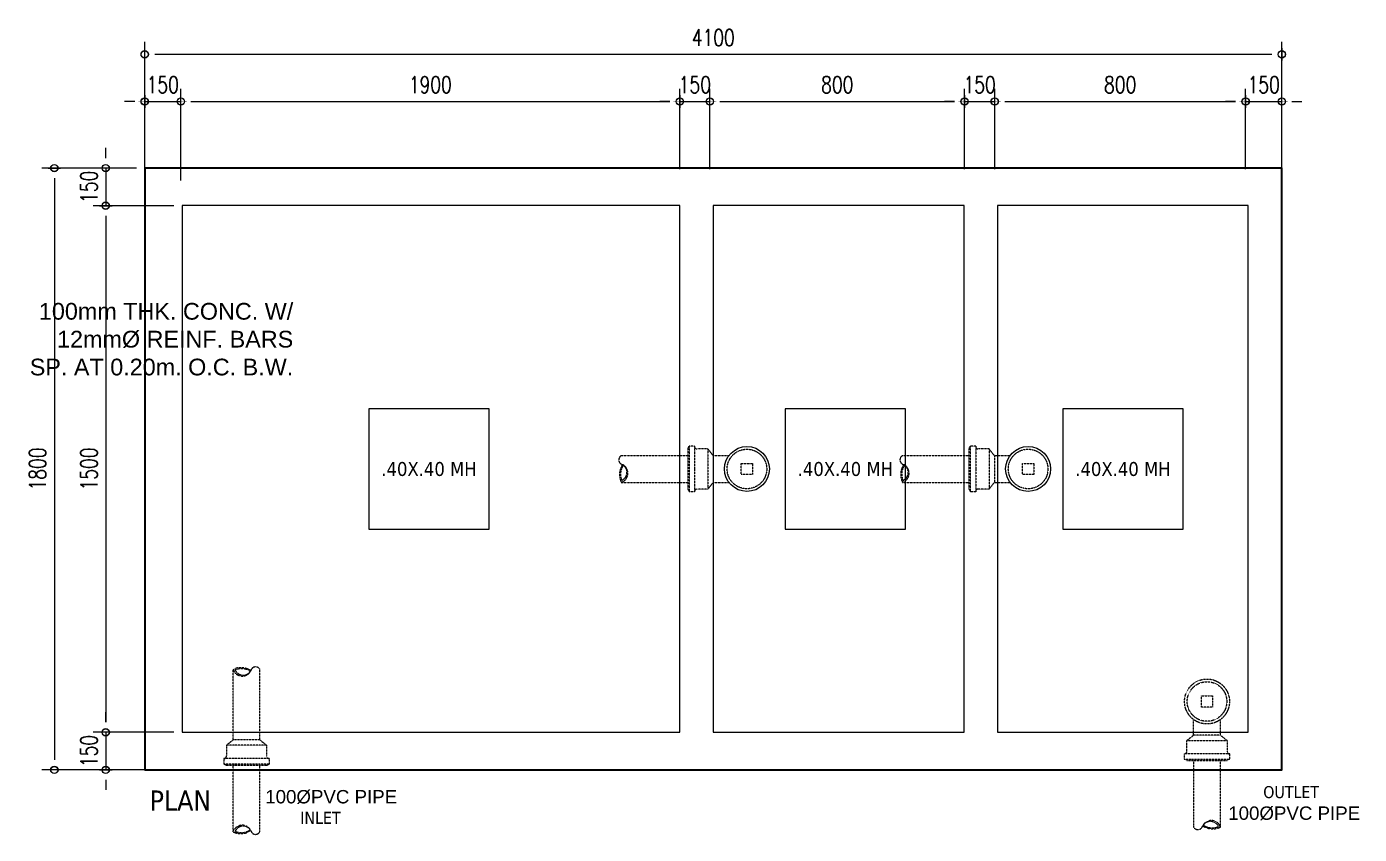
# Model space of a CAD drawing. Header units: millimetres. Extents: x 1634676 to 2610633, y -385676 to -37463.
# Drawn here: x 2141240 to 2145225, y -241433 to -239017 of the extents above; entities that cross this region are included whole.
import ezdxf
from ezdxf.enums import TextEntityAlignment as Align

# ---------------------------------------------------------------- set-up
doc = ezdxf.new("R2010")
doc.units = ezdxf.units.MM
doc.header["$MEASUREMENT"] = 0
doc.linetypes.add('DASHED2', pattern=[0.375, 0.25, -0.125])
doc.layers.get('0').update_dxf_attribs({"lineweight": 15})
doc.layers.get('Defpoints').update_dxf_attribs({"color": 250})
for name, color, linetype, lineweight in [('.15', 7, 'Continuous', 15), ('.2', 2, 'Continuous', 20), ('dimention', 8, 'Continuous', 9), ('hidden', 1, 'Continuous', 9), ('Line .3', 30, 'Continuous', 30), ('ST-ANNOT_A', 74, 'Continuous', 20), ('ST-DIM_E', 250, 'Continuous', 13)]:
    doc.layers.add(name, color=color, linetype=linetype, lineweight=lineweight)
doc.layers.add('TEXT', color=4, linetype='Continuous')
doc.styles.add('ARIAL', font='arial.ttf')
doc.styles.add('ST_TEXT', font='romans.shx', dxfattribs={"width": 0.75})
doc.styles.add('T30', font='romans.shx', dxfattribs={"height": 30})
doc.styles.add('tahoma .2', font='tahoma.ttf', dxfattribs={"height": 0.2})
doc.styles.add('tahoma .3', font='tahoma.ttf', dxfattribs={"height": 0.3})
doc.styles.add('tahoma 1.8', font='tahoma.ttf', dxfattribs={"height": 0.18})
doc.dimstyles.new('ST_D25', dxfattribs={"dimscale": 25, "dimtxt": 2, "dimasz": 1.2, "dimexe": 1.5, "dimexo": 1, "dimgap": 1, "dimtad": 1, "dimdec": 0, "dimzin": 1, "dimdsep": 46, "dimtxsty": 'ST_TEXT', "dimblk": 'OpenIndicator', "dimcen": 1, "dimclrd": 256, "dimclre": 256, "dimclrt": 7, "dimadec": 0, "dimazin": 0, "dimtfac": 1, "dimtdec": 0, "dimtix": 1, "dimtmove": 2, "dimatfit": 3, "dimldrblk": 'OPEN90', "dimfxl": 0.075, "dimlwd": -1, "dimlwe": -1, "dimarcsym": 0})

# ---------------------------------------------------------------- blocks, each defined once
blk = doc.blocks.new('OpenIndicator')
at = {"layer": 'ST-DIM_E'}
h = blk.add_hatch(color=255, dxfattribs=at)
h.paths.add_polyline_path([(0.35, 0), (0.36, 0, 0.414214), (0, 0.36), (0, 0.35, -0.414214)])
h.paths.add_polyline_path([(0, 0.35), (0, 0.36, 0.414214), (-0.36, 0), (-0.35, 0, -0.414214)])
h.paths.add_polyline_path([(0, -0.35), (0, -0.36, 0.414214), (0.36, 0), (0.35, 0, -0.414214)])
h.paths.add_polyline_path([(-0.35, 0), (-0.36, 0, 0.414214), (0, -0.36), (0, -0.35, -0.414214)])
at = {"layer": 'ST-DIM_E', "color": 255}
blk.add_line((0, 0.63), (0, -0.63), dxfattribs=at)
at = {"layer": 'ST-DIM_E', "color": 255, "const_width": 0.01}
blk.add_lwpolyline([(-0.63, 0), (0.63, 0)], dxfattribs=at)
at = {"layer": 'ST-DIM_E', "color": 255}
for radius in [0.365, 0.35]:
    blk.add_circle((0, 0), radius, dxfattribs=at)
blk = doc.blocks.new('*D1938')
at = {"layer": 'Defpoints', "color": 0, "linetype": 'Continuous', "ltscale": 3, "transparency": 16777216}
for p in [(2141700.8, -239241.1), (2141592.8, -239502.1), (2141700.8, -239502.1)]:
    blk.add_point(p, dxfattribs=at)
at = {"layer": 'ST-DIM_E', "ltscale": 3, "transparency": 16777216}
for p, q in [((2141592.8, -239477.1), (2141592.8, -239203.6)), ((2141700.8, -239477.1), (2141700.8, -239203.6)), ((2141562.8, -239241.1), (2141532.8, -239241.1)), ((2141592.8, -239241.1), (2141700.8, -239241.1)), ((2141730.8, -239241.1), (2141760.8, -239241.1))]:
    blk.add_line(p, q, dxfattribs=at)
at = {"layer": 'ST-DIM_E', "linetype": 'Continuous', "ltscale": 3, "transparency": 16777216, "xscale": 30, "yscale": 30, "zscale": 30}
blk.add_blockref('OpenIndicator', (2141592.8, -239241.1), dxfattribs=at)
at = {"layer": 'ST-DIM_E', "linetype": 'Continuous', "ltscale": 3, "transparency": 16777216, "xscale": 30, "yscale": 30, "zscale": 30, "rotation": 180}
blk.add_blockref('OpenIndicator', (2141700.8, -239241.1), dxfattribs=at)
at = {"layer": 'ST-DIM_E', "color": 7, "linetype": 'Continuous', "ltscale": 3, "transparency": 16777216, "insert": (2141646.8, -239191.1), "char_height": 50, "attachment_point": 5, "style": 'ST_TEXT'}
blk.add_mtext('150', dxfattribs=at)
blk = doc.blocks.new('_Open90')
at = {"color": 0, "linetype": 'ByBlock', "lineweight": -2}
for p, q in [((0, 0), (-1, 0)), ((-0.5, 0.5), (0, 0)), ((0, 0), (-0.5, -0.5))]:
    blk.add_line(p, q, dxfattribs=at)
blk = doc.blocks.new('*D1939')
at = {"layer": 'Defpoints', "color": 0, "linetype": 'Continuous', "ltscale": 3, "transparency": 16777216}
for p in [(2143192.8, -239241.1), (2141700.8, -239378.1), (2143192.8, -239468.1)]:
    blk.add_point(p, dxfattribs=at)
at = {"layer": 'ST-DIM_E', "ltscale": 3, "transparency": 16777216}
for p, q in [((2141700.8, -239353.1), (2141700.8, -239203.6)), ((2143192.8, -239443.1), (2143192.8, -239203.6)), ((2141730.8, -239241.1), (2143162.8, -239241.1))]:
    blk.add_line(p, q, dxfattribs=at)
at = {"layer": 'ST-DIM_E', "linetype": 'Continuous', "ltscale": 3, "transparency": 16777216, "xscale": 30, "yscale": 30, "zscale": 30, "rotation": 180}
blk.add_blockref('OpenIndicator', (2141700.8, -239241.1), dxfattribs=at)
at = {"layer": 'ST-DIM_E', "linetype": 'Continuous', "ltscale": 3, "transparency": 16777216, "xscale": 30, "yscale": 30, "zscale": 30}
blk.add_blockref('OpenIndicator', (2143192.8, -239241.1), dxfattribs=at)
at = {"layer": 'ST-DIM_E', "color": 7, "linetype": 'Continuous', "ltscale": 3, "transparency": 16777216, "insert": (2142446.8, -239191.1), "char_height": 50, "attachment_point": 5, "style": 'ST_TEXT'}
blk.add_mtext('1900', dxfattribs=at)
blk = doc.blocks.new('*D1940')
at = {"layer": 'Defpoints', "color": 0, "linetype": 'Continuous', "ltscale": 3, "transparency": 16777216}
for p in [(2143282.8, -239241.1), (2143192.8, -239468.1), (2143282.8, -239468.1)]:
    blk.add_point(p, dxfattribs=at)
at = {"layer": 'ST-DIM_E', "ltscale": 3, "transparency": 16777216}
for p, q in [((2143192.8, -239443.1), (2143192.8, -239203.6)), ((2143282.8, -239443.1), (2143282.8, -239203.6)), ((2143162.8, -239241.1), (2143132.8, -239241.1)), ((2143192.8, -239241.1), (2143282.8, -239241.1)), ((2143312.8, -239241.1), (2143342.8, -239241.1))]:
    blk.add_line(p, q, dxfattribs=at)
at = {"layer": 'ST-DIM_E', "linetype": 'Continuous', "ltscale": 3, "transparency": 16777216, "xscale": 30, "yscale": 30, "zscale": 30}
blk.add_blockref('OpenIndicator', (2143192.8, -239241.1), dxfattribs=at)
at = {"layer": 'ST-DIM_E', "linetype": 'Continuous', "ltscale": 3, "transparency": 16777216, "xscale": 30, "yscale": 30, "zscale": 30, "rotation": 180}
blk.add_blockref('OpenIndicator', (2143282.8, -239241.1), dxfattribs=at)
at = {"layer": 'ST-DIM_E', "color": 7, "linetype": 'Continuous', "ltscale": 3, "transparency": 16777216, "insert": (2143237.8, -239191.1), "char_height": 50, "attachment_point": 5, "style": 'ST_TEXT'}
blk.add_mtext('150', dxfattribs=at)
blk = doc.blocks.new('*D1941')
at = {"layer": 'Defpoints', "color": 0, "linetype": 'Continuous', "ltscale": 3, "transparency": 16777216}
for p in [(2144044.4, -239241.1), (2143282.8, -239468.1), (2144044.4, -239468.1)]:
    blk.add_point(p, dxfattribs=at)
at = {"layer": 'ST-DIM_E', "ltscale": 3, "transparency": 16777216}
for p, q in [((2143282.8, -239443.1), (2143282.8, -239203.6)), ((2144044.4, -239443.1), (2144044.4, -239203.6)), ((2143312.8, -239241.1), (2144014.4, -239241.1))]:
    blk.add_line(p, q, dxfattribs=at)
at = {"layer": 'ST-DIM_E', "linetype": 'Continuous', "ltscale": 3, "transparency": 16777216, "xscale": 30, "yscale": 30, "zscale": 30, "rotation": 180}
blk.add_blockref('OpenIndicator', (2143282.8, -239241.1), dxfattribs=at)
at = {"layer": 'ST-DIM_E', "linetype": 'Continuous', "ltscale": 3, "transparency": 16777216, "xscale": 30, "yscale": 30, "zscale": 30}
blk.add_blockref('OpenIndicator', (2144044.4, -239241.1), dxfattribs=at)
at = {"layer": 'ST-DIM_E', "color": 7, "linetype": 'Continuous', "ltscale": 3, "transparency": 16777216, "insert": (2143663.6, -239191.1), "char_height": 50, "attachment_point": 5, "style": 'ST_TEXT'}
blk.add_mtext('800', dxfattribs=at)
blk = doc.blocks.new('*D1951')
at = {"layer": 'Defpoints', "color": 0, "linetype": 'Continuous', "ltscale": 3, "transparency": 16777216}
for p in [(2144134.4, -239241.1), (2144044.4, -239468.1), (2144134.4, -239468.1)]:
    blk.add_point(p, dxfattribs=at)
at = {"layer": 'ST-DIM_E', "ltscale": 3, "transparency": 16777216}
for p, q in [((2144044.4, -239443.1), (2144044.4, -239203.6)), ((2144134.4, -239443.1), (2144134.4, -239203.6)), ((2144014.4, -239241.1), (2143984.4, -239241.1)), ((2144044.4, -239241.1), (2144134.4, -239241.1)), ((2144164.4, -239241.1), (2144194.4, -239241.1))]:
    blk.add_line(p, q, dxfattribs=at)
at = {"layer": 'ST-DIM_E', "linetype": 'Continuous', "ltscale": 3, "transparency": 16777216, "xscale": 30, "yscale": 30, "zscale": 30}
blk.add_blockref('OpenIndicator', (2144044.4, -239241.1), dxfattribs=at)
at = {"layer": 'ST-DIM_E', "linetype": 'Continuous', "ltscale": 3, "transparency": 16777216, "xscale": 30, "yscale": 30, "zscale": 30, "rotation": 180}
blk.add_blockref('OpenIndicator', (2144134.4, -239241.1), dxfattribs=at)
at = {"layer": 'ST-DIM_E', "color": 7, "linetype": 'Continuous', "ltscale": 3, "transparency": 16777216, "insert": (2144089.4, -239191.1), "char_height": 50, "attachment_point": 5, "style": 'ST_TEXT'}
blk.add_mtext('150', dxfattribs=at)
blk = doc.blocks.new('*D1952')
at = {"layer": 'Defpoints', "color": 0, "linetype": 'Continuous', "ltscale": 3, "transparency": 16777216}
for p in [(2144884.8, -239241.1), (2144134.4, -239468.1), (2144884.8, -239468.1)]:
    blk.add_point(p, dxfattribs=at)
at = {"layer": 'ST-DIM_E', "ltscale": 3, "transparency": 16777216}
for p, q in [((2144134.4, -239443.1), (2144134.4, -239203.6)), ((2144884.8, -239443.1), (2144884.8, -239203.6)), ((2144164.4, -239241.1), (2144854.8, -239241.1))]:
    blk.add_line(p, q, dxfattribs=at)
at = {"layer": 'ST-DIM_E', "linetype": 'Continuous', "ltscale": 3, "transparency": 16777216, "xscale": 30, "yscale": 30, "zscale": 30, "rotation": 180}
blk.add_blockref('OpenIndicator', (2144134.4, -239241.1), dxfattribs=at)
at = {"layer": 'ST-DIM_E', "linetype": 'Continuous', "ltscale": 3, "transparency": 16777216, "xscale": 30, "yscale": 30, "zscale": 30}
blk.add_blockref('OpenIndicator', (2144884.8, -239241.1), dxfattribs=at)
at = {"layer": 'ST-DIM_E', "color": 7, "linetype": 'Continuous', "ltscale": 3, "transparency": 16777216, "insert": (2144509.6, -239191.1), "char_height": 50, "attachment_point": 5, "style": 'ST_TEXT'}
blk.add_mtext('800', dxfattribs=at)
blk = doc.blocks.new('*D1953')
at = {"layer": 'Defpoints', "color": 0, "linetype": 'Continuous', "ltscale": 3, "transparency": 16777216}
for p in [(2144992.8, -239241.1), (2144884.8, -239468.1), (2144992.8, -239468.1)]:
    blk.add_point(p, dxfattribs=at)
at = {"layer": 'ST-DIM_E', "ltscale": 3, "transparency": 16777216}
for p, q in [((2144884.8, -239443.1), (2144884.8, -239203.6)), ((2144992.8, -239443.1), (2144992.8, -239203.6)), ((2144854.8, -239241.1), (2144824.8, -239241.1)), ((2144884.8, -239241.1), (2144992.8, -239241.1)), ((2145022.8, -239241.1), (2145052.8, -239241.1))]:
    blk.add_line(p, q, dxfattribs=at)
at = {"layer": 'ST-DIM_E', "linetype": 'Continuous', "ltscale": 3, "transparency": 16777216, "xscale": 30, "yscale": 30, "zscale": 30}
blk.add_blockref('OpenIndicator', (2144884.8, -239241.1), dxfattribs=at)
at = {"layer": 'ST-DIM_E', "linetype": 'Continuous', "ltscale": 3, "transparency": 16777216, "xscale": 30, "yscale": 30, "zscale": 30, "rotation": 180}
blk.add_blockref('OpenIndicator', (2144992.8, -239241.1), dxfattribs=at)
at = {"layer": 'ST-DIM_E', "color": 7, "linetype": 'Continuous', "ltscale": 3, "transparency": 16777216, "insert": (2144938.8, -239191.1), "char_height": 50, "attachment_point": 5, "style": 'ST_TEXT'}
blk.add_mtext('150', dxfattribs=at)
blk = doc.blocks.new('*D1954')
at = {"layer": 'Defpoints', "color": 0, "linetype": 'Continuous', "ltscale": 3, "transparency": 16777216}
for p in [(2141592.8, -239100.1), (2141592.8, -239378.1), (2144992.8, -239378.1)]:
    blk.add_point(p, dxfattribs=at)
at = {"layer": 'ST-DIM_E', "ltscale": 3, "transparency": 16777216}
for p, q in [((2141592.8, -239353.1), (2141592.8, -239062.6)), ((2144992.8, -239353.1), (2144992.8, -239062.6)), ((2144962.8, -239100.1), (2141622.8, -239100.1))]:
    blk.add_line(p, q, dxfattribs=at)
at = {"layer": 'ST-DIM_E', "linetype": 'Continuous', "ltscale": 3, "transparency": 16777216, "xscale": 30, "yscale": 30, "zscale": 30, "rotation": 180}
blk.add_blockref('OpenIndicator', (2141592.8, -239100.1), dxfattribs=at)
at = {"layer": 'ST-DIM_E', "linetype": 'Continuous', "ltscale": 3, "transparency": 16777216, "xscale": 30, "yscale": 30, "zscale": 30}
blk.add_blockref('OpenIndicator', (2144992.8, -239100.1), dxfattribs=at)
at = {"layer": 'ST-DIM_E', "color": 7, "linetype": 'Continuous', "ltscale": 3, "transparency": 16777216, "insert": (2143292.8, -239050.1), "char_height": 50, "attachment_point": 5, "style": 'ST_TEXT'}
blk.add_mtext('4100', dxfattribs=at)
blk = doc.blocks.new('*D1955')
at = {"layer": 'Defpoints', "color": 0, "linetype": 'Continuous', "ltscale": 3, "transparency": 16777216}
for p in [(2141592.8, -239440.2), (2141476.3, -239552.7), (2141705.3, -239552.7)]:
    blk.add_point(p, dxfattribs=at)
at = {"layer": 'ST-DIM_E', "ltscale": 3, "transparency": 16777216}
for p, q in [((2141476.3, -239410.2), (2141476.3, -239380.2)), ((2141567.8, -239440.2), (2141438.8, -239440.2)), ((2141476.3, -239440.2), (2141476.3, -239552.7)), ((2141680.3, -239552.7), (2141438.8, -239552.7)), ((2141476.3, -239582.7), (2141476.3, -239612.7))]:
    blk.add_line(p, q, dxfattribs=at)
at = {"layer": 'ST-DIM_E', "linetype": 'Continuous', "ltscale": 3, "transparency": 16777216, "xscale": 30, "yscale": 30, "zscale": 30}
for p, rotation in [((2141476.3, -239440.2), 270), ((2141476.3, -239552.7), 90)]:
    blk.add_blockref('OpenIndicator', p, dxfattribs=dict(at, rotation=rotation))
at = {"layer": 'ST-DIM_E', "color": 7, "linetype": 'Continuous', "ltscale": 3, "transparency": 16777216, "insert": (2141426.3, -239496.4), "char_height": 50, "attachment_point": 5, "rotation": 90, "style": 'ST_TEXT'}
blk.add_mtext('150', dxfattribs=at)
blk = doc.blocks.new('*D1956')
at = {"layer": 'Defpoints', "color": 0, "linetype": 'Continuous', "ltscale": 3, "transparency": 16777216}
for p in [(2141705.2, -239552.7), (2141476.3, -241127.7), (2141705.2, -241127.7)]:
    blk.add_point(p, dxfattribs=at)
at = {"layer": 'ST-DIM_E', "ltscale": 3, "transparency": 16777216}
for p, q in [((2141680.2, -239552.7), (2141438.8, -239552.7)), ((2141476.3, -239582.7), (2141476.3, -241097.7)), ((2141680.2, -241127.7), (2141438.8, -241127.7))]:
    blk.add_line(p, q, dxfattribs=at)
at = {"layer": 'ST-DIM_E', "linetype": 'Continuous', "ltscale": 3, "transparency": 16777216, "xscale": 30, "yscale": 30, "zscale": 30}
for p, rotation in [((2141476.3, -239552.7), 90), ((2141476.3, -241127.7), 270)]:
    blk.add_blockref('OpenIndicator', p, dxfattribs=dict(at, rotation=rotation))
at = {"layer": 'ST-DIM_E', "color": 7, "linetype": 'Continuous', "ltscale": 3, "transparency": 16777216, "insert": (2141426.3, -240340.2), "char_height": 50, "attachment_point": 5, "rotation": 90, "style": 'ST_TEXT'}
blk.add_mtext('1500', dxfattribs=at)
blk = doc.blocks.new('*D1957')
at = {"layer": 'Defpoints', "color": 0, "linetype": 'Continuous', "ltscale": 3, "transparency": 16777216}
for p in [(2141705.2, -241127.7), (2141476.3, -241240.2), (2141736.3, -241240.2)]:
    blk.add_point(p, dxfattribs=at)
at = {"layer": 'ST-DIM_E', "ltscale": 3, "transparency": 16777216}
for p, q in [((2141476.3, -241097.7), (2141476.3, -241067.7)), ((2141680.2, -241127.7), (2141438.8, -241127.7)), ((2141476.3, -241127.7), (2141476.3, -241240.2)), ((2141711.3, -241240.2), (2141438.8, -241240.2)), ((2141476.3, -241270.2), (2141476.3, -241300.2))]:
    blk.add_line(p, q, dxfattribs=at)
at = {"layer": 'ST-DIM_E', "linetype": 'Continuous', "ltscale": 3, "transparency": 16777216, "xscale": 30, "yscale": 30, "zscale": 30}
for p, rotation in [((2141476.3, -241127.7), 270), ((2141476.3, -241240.2), 90)]:
    blk.add_blockref('OpenIndicator', p, dxfattribs=dict(at, rotation=rotation))
at = {"layer": 'ST-DIM_E', "color": 7, "linetype": 'Continuous', "ltscale": 3, "transparency": 16777216, "insert": (2141426.3, -241183.9), "char_height": 50, "attachment_point": 5, "rotation": 90, "style": 'ST_TEXT'}
blk.add_mtext('150', dxfattribs=at)
blk = doc.blocks.new('*D1958')
at = {"layer": 'Defpoints', "color": 0, "linetype": 'Continuous', "ltscale": 3, "transparency": 16777216}
for p in [(2141592.8, -239440.2), (2141322.6, -241240.2), (2141592.8, -241240.2)]:
    blk.add_point(p, dxfattribs=at)
at = {"layer": 'ST-DIM_E', "ltscale": 3, "transparency": 16777216}
for p, q in [((2141567.8, -239440.2), (2141285.1, -239440.2)), ((2141322.6, -239470.2), (2141322.6, -241210.2)), ((2141567.8, -241240.2), (2141285.1, -241240.2))]:
    blk.add_line(p, q, dxfattribs=at)
at = {"layer": 'ST-DIM_E', "linetype": 'Continuous', "ltscale": 3, "transparency": 16777216, "xscale": 30, "yscale": 30, "zscale": 30}
for p, rotation in [((2141322.6, -239440.2), 90), ((2141322.6, -241240.2), 270)]:
    blk.add_blockref('OpenIndicator', p, dxfattribs=dict(at, rotation=rotation))
at = {"layer": 'ST-DIM_E', "color": 7, "linetype": 'Continuous', "ltscale": 3, "transparency": 16777216, "insert": (2141272.6, -240340.2), "char_height": 50, "attachment_point": 5, "rotation": 90, "style": 'ST_TEXT'}
blk.add_mtext('1800', dxfattribs=at)
blk = doc.blocks.new('23543423')
at = {"layer": '.15', "color": 2, "linetype": 'DASHED2', "ltscale": 3}
for p, q in [((1580533.2, -285862.3), (1580538.2, -285852.3)), ((1580533.2, -285862.3), (1580533.2, -286012.3)), ((1580558.2, -285852.3), (1580538.2, -285852.3)), ((1580538.2, -285852.3), (1580538.2, -286022.3)), ((1580558.2, -285852.3), (1580558.2, -285937.3)), ((1580608.2, -285862.3), (1580568.2, -285862.3)), ((1580628.2, -285887.3), (1580608.2, -285862.3)), ((1580608.2, -285862.3), (1580608.2, -286012.3)), ((1580284.7, -285887.3), (1580533.2, -285887.3)), ((1580628.2, -285887.3), (1580686.7, -285887.3)), ((1580628.2, -285887.3), (1580628.2, -285987.3)), ((1580558.2, -285937.3), (1580558.2, -286022.3)), ((1580284.7, -285987.3), (1580533.2, -285987.3)), ((1580533.2, -286012.3), (1580538.2, -286022.3)), ((1580608.2, -286012.3), (1580568.2, -286012.3)), ((1580628.2, -285987.3), (1580608.2, -286012.3)), ((1580628.2, -285987.3), (1580686.7, -285987.3)), ((1580558.2, -286022.3), (1580538.2, -286022.3))]:
    blk.add_line(p, q, dxfattribs=at)
blk.add_lwpolyline([(1580284.7, -285887.3, 0.686944), (1580289.3, -285921.1, 0.267437), (1580284.7, -285987.3, 0.670485), (1580289.3, -285921.1, -0.610573), (1580286.6, -285979.9, -0.261687), (1580292.2, -285923.3)], format="xyb", dxfattribs=at)
blk.add_lwpolyline([(1580733.2, -285958.3), (1580733.2, -285916.3), (1580775.2, -285916.3), (1580775.2, -285958.3)], close=True, dxfattribs=at)
at = {"layer": '.15', "color": 2}
blk.add_circle((1580754.2, -285937.3), 84, dxfattribs=at)
at = {"layer": '.15', "color": 2, "linetype": 'DASHED2', "ltscale": 3}
blk.add_circle((1580754.2, -285937.3), 74, dxfattribs=at)
for centre, start, end in [((1580568.2, -285852.3), 180, 270), ((1580568.2, -286022.3), 90, 180)]:
    blk.add_arc(centre, 10, start, end, dxfattribs=at)

msp = doc.modelspace()

# ---------------------------------------------------------------- linework, layer by layer
at = {"layer": '.15', "color": 2, "linetype": 'DASHED2', "ltscale": 3}
for p, q in [((2141857.176, -241150.544), (2141857.176, -240939.788)), ((2141937.176, -241150.544), (2141937.176, -240939.788)), ((2144809.243, -241136.423), (2144809.243, -241089.622)), ((2141857.176, -241150.544), (2141837.176, -241166.544)), ((2141837.176, -241166.544), (2141837.176, -241198.544)), ((2141957.176, -241166.544), (2141837.176, -241166.544)), ((2141937.176, -241150.544), (2141857.176, -241150.544)), ((2141937.176, -241150.544), (2141957.176, -241166.544)), ((2141957.176, -241166.544), (2141957.176, -241198.544)), ((2141829.176, -241206.544), (2141829.176, -241222.544)), ((2141965.176, -241206.544), (2141829.176, -241206.544)), ((2141965.176, -241206.544), (2141965.176, -241222.544)), ((2144709.243, -241212.423), (2144701.243, -241208.423)), ((2144829.243, -241212.423), (2144837.243, -241208.423)), ((2141837.176, -241226.544), (2141829.176, -241222.544)), ((2141965.176, -241222.544), (2141829.176, -241222.544)), ((2141957.176, -241226.544), (2141837.176, -241226.544)), ((2141857.176, -241425.3), (2141857.176, -241226.544)), ((2141937.176, -241425.3), (2141937.176, -241226.544)), ((2141957.176, -241226.544), (2141965.176, -241222.544)), ((2144709.243, -241212.423), (2144829.243, -241212.423)), ((2144809.243, -241411.179), (2144809.243, -241212.423))]:
    msp.add_line(p, q, dxfattribs=at)
for points in [[(2141937.176, -240939.788, 0.6869439), (2141910.077, -240943.467, 0.26743658), (2141857.176, -240939.788, 0.6704853), (2141910.077, -240943.467, -0.61057279), (2141863.093, -240941.317, -0.26168718), (2141908.319, -240945.748)], [(2144701.243, -241192.423, 0.41421356), (2144709.243, -241184.423), (2144709.243, -241152.423)], [(2144829.243, -241152.423), (2144829.243, -241184.423, 0.41421356), (2144837.243, -241192.423)], [(2144729.243, -241212.423), (2144729.243, -241411.179, 0.6869439), (2144756.341, -241407.5, 0.26743658), (2144809.243, -241411.179, 0.6704853), (2144756.341, -241407.5, -0.61057279), (2144803.325, -241409.651, -0.26168718), (2144758.099, -241405.219)], [(2141937.176, -241425.3, -0.6869439), (2141910.077, -241421.622, -0.26743658), (2141857.176, -241425.3, -0.6704853), (2141910.077, -241421.622, 0.61057279), (2141863.093, -241423.772, 0.26168718), (2141908.319, -241419.34)]]:
    msp.add_lwpolyline(points, format="xyb", dxfattribs=at)
for points in [[(2144786.043, -241052.423), (2144752.443, -241052.423), (2144752.443, -241018.823), (2144786.043, -241018.823)], [(2144701.243, -241208.423), (2144837.243, -241208.423), (2144837.243, -241192.423), (2144701.243, -241192.423)]]:
    msp.add_lwpolyline(points, close=True, dxfattribs=at)
msp.add_lwpolyline([(2144729.243, -241136.423), (2144709.243, -241152.423), (2144829.243, -241152.423), (2144809.243, -241136.423), (2144729.243, -241136.423), (2144729.243, -241089.622)], dxfattribs=at)
for radius in [67.2, 59.2]:
    msp.add_circle((2144769.243, -241035.623), radius, dxfattribs=at)
for centre, start, end in [((2141829.176, -241198.544), 270, 0), ((2141965.176, -241198.544), 180, 270)]:
    msp.add_arc(centre, 8, start, end, dxfattribs=at)
at = {"layer": 'dimention', "transparency": 33554687}
for points in [[(2142262.75, -240520.161), (2142622.75, -240520.161), (2142622.75, -240160.161), (2142262.75, -240160.161)], [(2143867.75, -240160.161), (2143507.75, -240160.161), (2143507.75, -240520.161), (2143867.75, -240520.161)], [(2144337.75, -240520.161), (2144697.75, -240520.161), (2144697.75, -240160.161), (2144337.75, -240160.161)]]:
    msp.add_lwpolyline(points, close=True, dxfattribs=at)
at = {"layer": 'hidden', "transparency": 33554687}
for points in [[(2141705.25, -241127.661), (2143192.75, -241127.661), (2143192.75, -239552.661), (2141705.25, -239552.661)], [(2144042.75, -241127.661), (2144042.75, -239552.661), (2143292.75, -239552.661), (2143292.75, -241127.661)], [(2144892.75, -241127.661), (2144892.75, -239552.661), (2144142.75, -239552.661), (2144142.75, -241127.661)]]:
    msp.add_lwpolyline(points, close=True, dxfattribs=at)
at = {"layer": 'Line .3', "transparency": 33554687}
msp.add_lwpolyline([(2141592.75, -239440.161), (2141592.75, -241240.161), (2144992.75, -241240.161), (2144992.75, -239440.161)], close=True, dxfattribs=at)

# ---------------------------------------------------------------- block references
at = {"layer": '.2', "color": 1, "linetype": 'Continuous', "xscale": 0.8, "yscale": 0.8, "zscale": 0.8}
for p in [(878790.172, -11590.342), (879630.967, -11590.342)]:
    msp.add_blockref('23543423', p, dxfattribs=at)

# ---------------------------------------------------------------- texts
at = {"layer": 'ST-ANNOT_A', "insert": (2142036.949, -239843.576, 0), "char_height": 50, "attachment_point": 3, "style": 'T30'}
msp.add_mtext('{\\fArial|b0|i0|c0|p34;\\C3;100mm THK. CONC. W/\\P12mmØ REINF. BARS \\PSP. AT 0.20m. O.C. B.W.}', dxfattribs=at)
at = {"layer": 'TEXT', "transparency": 33554687}
for s, height, style, p in [('.40X.40 MH', 41.6564, 'tahoma 1.8', (2142442.75, -240340.161)), ('.40X.40 MH', 41.6564, 'tahoma 1.8', (2143687.75, -240340.161)), ('.40X.40 MH', 41.6564, 'tahoma 1.8', (2144517.75, -240340.161)), ('PLAN', 60, 'tahoma .3', (2141699.55, -241331.736))]:
    msp.add_text(s, height=height, dxfattribs=dict(at, style=style)).set_placement(p, align=Align.MIDDLE_CENTER)
at = {"layer": 'TEXT', "transparency": 33554687, "style": 'tahoma .2'}
for s, p in [('OUTLET', (2144937.367, -241306.477)), ('INLET', (2142057.864, -241383.521))]:
    msp.add_text(s, height=36, dxfattribs=at).set_placement(p, align=Align.MIDDLE_LEFT)
at = {"layer": 'TEXT', "style": 'ARIAL'}
for p in [(2141953.238, -241340.338, 0.126), (2144832.742, -241389.523, 0.126)]:
    msp.add_text('100%%CPVC PIPE', height=40, dxfattribs=at).set_placement(p)

# ---------------------------------------------------------------- dimensions: what is measured, and where the dimension line sits
at = {"layer": 'ST-DIM_E', "color": 1, "linetype": 'Continuous', "ltscale": 3}
for base, p1, p2, text, picture, middle in [((2141592.75, -239100.096), (2144992.75, -239378.118), (2141592.75, -239378.118), '4100', '*D1954', (2143292.75, -239050.096)), ((2141700.75, -239241.116), (2141592.75, -239502.102), (2141700.75, -239502.102), '150', '*D1938', (2141646.75, -239191.116)), ((2143192.75, -239241.116), (2141700.75, -239378.118), (2143192.75, -239468.118), '1900', '*D1939', (2142446.75, -239191.116)), ((2143282.75, -239241.116), (2143192.75, -239468.118), (2143282.75, -239468.118), '150', '*D1940', (2143237.75, -239191.116)), ((2144044.374, -239241.116), (2143282.75, -239468.118), (2144044.374, -239468.118), '800', '*D1941', (2143663.562, -239191.116)), ((2144134.374, -239241.116), (2144044.374, -239468.118), (2144134.374, -239468.118), '150', '*D1951', (2144089.374, -239191.116)), ((2144884.75, -239241.116), (2144134.374, -239468.118), (2144884.75, -239468.118), '800', '*D1952', (2144509.562, -239191.116)), ((2144992.75, -239241.116), (2144884.75, -239468.118), (2144992.75, -239468.118), '150', '*D1953', (2144938.75, -239191.116))]:
    dim = msp.add_linear_dim(base=base, p1=p1, p2=p2, text=text, dimstyle='ST_D25', dxfattribs=at)
    dim.commit()
    dim.dimension.update_dxf_attribs({"geometry": picture, "text_midpoint": middle})
for base, p1, p2, text, picture, middle in [((2141476.268, -239552.661), (2141592.75, -239440.161), (2141705.25, -239552.661), '150', '*D1955', (2141426.268, -239496.411)), ((2141322.62, -241240.161), (2141592.75, -239440.161), (2141592.75, -241240.161), '1800', '*D1958', (2141272.62, -240340.161)), ((2141476.268, -241127.661), (2141705.25, -239552.661), (2141705.25, -241127.661), '1500', '*D1956', (2141426.268, -240340.161)), ((2141476.268, -241240.161), (2141705.25, -241127.661), (2141736.292, -241240.161), '150', '*D1957', (2141426.268, -241183.911))]:
    dim = msp.add_linear_dim(base=base, p1=p1, p2=p2, angle=90, text=text, dimstyle='ST_D25', dxfattribs=at)
    dim.commit()
    dim.dimension.update_dxf_attribs({"geometry": picture, "text_midpoint": middle})

doc.saveas('drawing.dxf')
